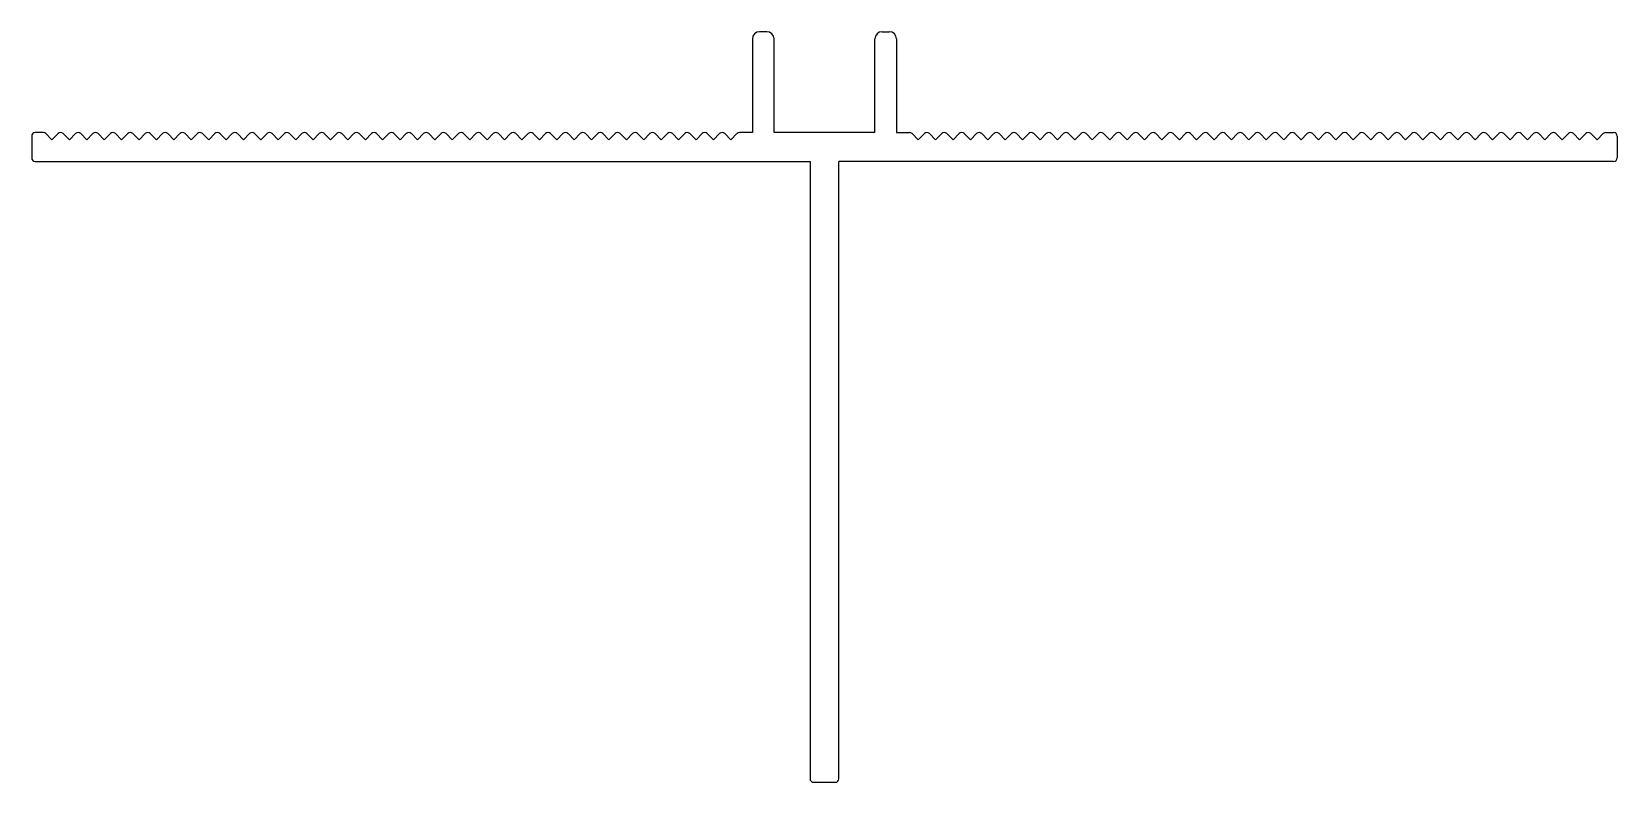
# Model space of a CAD drawing. Extents: x 1809 to 1919, y 1365 to 1417.
import ezdxf

# ---------------------------------------------------------------- set-up
doc = ezdxf.new("R2010")
doc.units = 0
doc.layers.get('0').update_dxf_attribs({"linetype": 'CONTINUOUS'})

msp = doc.modelspace()

# ---------------------------------------------------------------- linework, layer by layer
for p, q in [((1859.24, 1416.13), (1859.24, 1409.63)), ((1860.24, 1416.63), (1859.74, 1416.63)), ((1860.74, 1409.63), (1860.74, 1416.13)), ((1867.74, 1409.63), (1867.74, 1416.13)), ((1868.24, 1416.63), (1868.74, 1416.63)), ((1869.24, 1416.13), (1869.24, 1409.63)), ((1809.24, 1409.38), (1809.24, 1407.88)), ((1810.05, 1409.63), (1809.49, 1409.63)), ((1810.65, 1409.13), (1810.22, 1409.56)), ((1811.08, 1409.56), (1810.65, 1409.13)), ((1811.86, 1409.13), (1811.43, 1409.56)), ((1812.28, 1409.56), (1811.86, 1409.13)), ((1813.07, 1409.13), (1812.64, 1409.56)), ((1813.49, 1409.56), (1813.07, 1409.13)), ((1814.27, 1409.13), (1813.85, 1409.56)), ((1814.7, 1409.56), (1814.27, 1409.13)), ((1815.48, 1409.13), (1815.05, 1409.56)), ((1815.91, 1409.56), (1815.48, 1409.13)), ((1816.69, 1409.13), (1816.26, 1409.56)), ((1817.11, 1409.56), (1816.69, 1409.13)), ((1817.9, 1409.13), (1817.47, 1409.56)), ((1818.32, 1409.56), (1817.9, 1409.13)), ((1819.1, 1409.13), (1818.68, 1409.56)), ((1819.53, 1409.56), (1819.1, 1409.13)), ((1820.31, 1409.13), (1819.88, 1409.56)), ((1820.74, 1409.56), (1820.31, 1409.13)), ((1821.52, 1409.13), (1821.09, 1409.56)), ((1821.94, 1409.56), (1821.52, 1409.13)), ((1822.73, 1409.13), (1822.3, 1409.56)), ((1823.15, 1409.56), (1822.73, 1409.13)), ((1823.93, 1409.13), (1823.51, 1409.56)), ((1824.36, 1409.56), (1823.93, 1409.13)), ((1825.14, 1409.13), (1824.71, 1409.56)), ((1825.57, 1409.56), (1825.14, 1409.13)), ((1826.35, 1409.13), (1825.92, 1409.56)), ((1826.77, 1409.56), (1826.35, 1409.13)), ((1827.56, 1409.13), (1827.13, 1409.56)), ((1827.98, 1409.56), (1827.56, 1409.13)), ((1828.76, 1409.13), (1828.34, 1409.56)), ((1829.19, 1409.56), (1828.76, 1409.13)), ((1829.97, 1409.13), (1829.54, 1409.56)), ((1830.4, 1409.56), (1829.97, 1409.13)), ((1831.18, 1409.13), (1830.75, 1409.56)), ((1831.6, 1409.56), (1831.18, 1409.13)), ((1832.39, 1409.13), (1831.96, 1409.56)), ((1832.81, 1409.56), (1832.39, 1409.13)), ((1833.59, 1409.13), (1833.17, 1409.56)), ((1834.02, 1409.56), (1833.59, 1409.13)), ((1834.8, 1409.13), (1834.37, 1409.56)), ((1835.23, 1409.56), (1834.8, 1409.13)), ((1836.01, 1409.13), (1835.58, 1409.56)), ((1836.43, 1409.56), (1836.01, 1409.13)), ((1837.22, 1409.13), (1836.79, 1409.56)), ((1837.64, 1409.56), (1837.22, 1409.13)), ((1838.42, 1409.13), (1838, 1409.56)), ((1838.85, 1409.56), (1838.42, 1409.13)), ((1839.63, 1409.13), (1839.2, 1409.56)), ((1840.06, 1409.56), (1839.63, 1409.13)), ((1840.84, 1409.13), (1840.41, 1409.56)), ((1841.26, 1409.56), (1840.84, 1409.13)), ((1842.05, 1409.13), (1841.62, 1409.56)), ((1842.47, 1409.56), (1842.05, 1409.13)), ((1843.25, 1409.13), (1842.83, 1409.56)), ((1843.68, 1409.56), (1843.25, 1409.13)), ((1844.46, 1409.13), (1844.03, 1409.56)), ((1844.89, 1409.56), (1844.46, 1409.13)), ((1845.67, 1409.13), (1845.24, 1409.56)), ((1846.09, 1409.56), (1845.67, 1409.13)), ((1846.88, 1409.13), (1846.45, 1409.56)), ((1847.3, 1409.56), (1846.88, 1409.13)), ((1848.08, 1409.13), (1847.66, 1409.56)), ((1848.51, 1409.56), (1848.08, 1409.13)), ((1849.29, 1409.13), (1848.86, 1409.56)), ((1849.72, 1409.56), (1849.29, 1409.13)), ((1850.5, 1409.13), (1850.07, 1409.56)), ((1850.92, 1409.56), (1850.5, 1409.13)), ((1851.71, 1409.13), (1851.28, 1409.56)), ((1852.13, 1409.56), (1851.71, 1409.13)), ((1852.91, 1409.13), (1852.49, 1409.56)), ((1853.34, 1409.56), (1852.91, 1409.13)), ((1854.12, 1409.13), (1853.69, 1409.56)), ((1854.55, 1409.56), (1854.12, 1409.13)), ((1855.33, 1409.13), (1854.9, 1409.56)), ((1855.75, 1409.56), (1855.33, 1409.13)), ((1856.54, 1409.13), (1856.11, 1409.56)), ((1856.96, 1409.56), (1856.54, 1409.13)), ((1857.74, 1409.13), (1857.32, 1409.56)), ((1858.17, 1409.56), (1857.74, 1409.13)), ((1859.24, 1409.63), (1858.35, 1409.63)), ((1867.74, 1409.63), (1860.74, 1409.63)), ((1869.24, 1409.63), (1870.14, 1409.63)), ((1870.32, 1409.56), (1870.74, 1409.13)), ((1870.74, 1409.13), (1871.17, 1409.56)), ((1871.52, 1409.56), (1871.95, 1409.13)), ((1871.95, 1409.13), (1872.38, 1409.56)), ((1872.73, 1409.56), (1873.16, 1409.13)), ((1873.16, 1409.13), (1873.59, 1409.56)), ((1873.94, 1409.56), (1874.37, 1409.13)), ((1874.37, 1409.13), (1874.79, 1409.56)), ((1875.15, 1409.56), (1875.57, 1409.13)), ((1875.57, 1409.13), (1876, 1409.56)), ((1876.35, 1409.56), (1876.78, 1409.13)), ((1876.78, 1409.13), (1877.21, 1409.56)), ((1877.56, 1409.56), (1877.99, 1409.13)), ((1877.99, 1409.13), (1878.42, 1409.56)), ((1878.77, 1409.56), (1879.2, 1409.13)), ((1879.2, 1409.13), (1879.62, 1409.56)), ((1879.98, 1409.56), (1880.4, 1409.13)), ((1880.4, 1409.13), (1880.83, 1409.56)), ((1881.18, 1409.56), (1881.61, 1409.13)), ((1881.61, 1409.13), (1882.04, 1409.56)), ((1882.39, 1409.56), (1882.82, 1409.13)), ((1882.82, 1409.13), (1883.25, 1409.56)), ((1883.6, 1409.56), (1884.03, 1409.13)), ((1884.03, 1409.13), (1884.45, 1409.56)), ((1884.81, 1409.56), (1885.23, 1409.13)), ((1885.23, 1409.13), (1885.66, 1409.56)), ((1886.01, 1409.56), (1886.44, 1409.13)), ((1886.44, 1409.13), (1886.87, 1409.56)), ((1887.22, 1409.56), (1887.65, 1409.13)), ((1887.65, 1409.13), (1888.08, 1409.56)), ((1888.43, 1409.56), (1888.86, 1409.13)), ((1888.86, 1409.13), (1889.28, 1409.56)), ((1889.64, 1409.56), (1890.06, 1409.13)), ((1890.06, 1409.13), (1890.49, 1409.56)), ((1890.84, 1409.56), (1891.27, 1409.13)), ((1891.27, 1409.13), (1891.7, 1409.56)), ((1892.05, 1409.56), (1892.48, 1409.13)), ((1892.48, 1409.13), (1892.9, 1409.56)), ((1893.26, 1409.56), (1893.69, 1409.13)), ((1893.69, 1409.13), (1894.11, 1409.56)), ((1894.47, 1409.56), (1894.89, 1409.13)), ((1894.89, 1409.13), (1895.32, 1409.56)), ((1895.67, 1409.56), (1896.1, 1409.13)), ((1896.1, 1409.13), (1896.53, 1409.56)), ((1896.88, 1409.56), (1897.31, 1409.13)), ((1897.31, 1409.13), (1897.73, 1409.56)), ((1898.09, 1409.56), (1898.52, 1409.13)), ((1898.52, 1409.13), (1898.94, 1409.56)), ((1899.3, 1409.56), (1899.72, 1409.13)), ((1899.72, 1409.13), (1900.15, 1409.56)), ((1900.5, 1409.56), (1900.93, 1409.13)), ((1900.93, 1409.13), (1901.36, 1409.56)), ((1901.71, 1409.56), (1902.14, 1409.13)), ((1902.14, 1409.13), (1902.56, 1409.56)), ((1902.92, 1409.56), (1903.35, 1409.13)), ((1903.35, 1409.13), (1903.77, 1409.56)), ((1904.13, 1409.56), (1904.55, 1409.13)), ((1904.55, 1409.13), (1904.98, 1409.56)), ((1905.33, 1409.56), (1905.76, 1409.13)), ((1905.76, 1409.13), (1906.19, 1409.56)), ((1906.54, 1409.56), (1906.97, 1409.13)), ((1906.97, 1409.13), (1907.39, 1409.56)), ((1907.75, 1409.56), (1908.18, 1409.13)), ((1908.18, 1409.13), (1908.6, 1409.56)), ((1908.96, 1409.56), (1909.38, 1409.13)), ((1909.38, 1409.13), (1909.81, 1409.56)), ((1910.16, 1409.56), (1910.59, 1409.13)), ((1910.59, 1409.13), (1911.02, 1409.56)), ((1911.37, 1409.56), (1911.8, 1409.13)), ((1911.8, 1409.13), (1912.22, 1409.56)), ((1912.58, 1409.56), (1913.01, 1409.13)), ((1913.01, 1409.13), (1913.43, 1409.56)), ((1913.79, 1409.56), (1914.21, 1409.13)), ((1914.21, 1409.13), (1914.64, 1409.56)), ((1914.99, 1409.56), (1915.42, 1409.13)), ((1915.42, 1409.13), (1915.85, 1409.56)), ((1916.2, 1409.56), (1916.63, 1409.13)), ((1916.63, 1409.13), (1917.05, 1409.56)), ((1917.41, 1409.56), (1917.84, 1409.13)), ((1917.84, 1409.13), (1918.26, 1409.56)), ((1918.44, 1409.63), (1918.99, 1409.63)), ((1919.24, 1409.38), (1919.24, 1407.88)), ((1809.49, 1407.63), (1863.24, 1407.63)), ((1863.24, 1407.63), (1863.24, 1364.8)), ((1918.99, 1407.63), (1865.24, 1407.63)), ((1865.24, 1364.8), (1865.24, 1407.63)), ((1863.49, 1364.55), (1864.99, 1364.55))]:
    msp.add_line(p, q)
for centre, radius, start, end in [((1859.74, 1416.13), 0.5, 90, 180), ((1860.24, 1416.13), 0.5, 0, 90), ((1868.24, 1416.13), 0.5, 90, 180), ((1868.74, 1416.13), 0.5, 0, 90), ((1809.49, 1409.38), 0.25, 90, 180), ((1810.05, 1409.38), 0.25, 45.0083, 90), ((1811.25, 1409.38), 0.25, 45.016, 134.984), ((1812.46, 1409.38), 0.25, 45.016, 134.984), ((1813.67, 1409.38), 0.25, 45.016, 134.984), ((1814.88, 1409.38), 0.25, 45.016, 134.992), ((1816.08, 1409.38), 0.25, 45.016, 134.984), ((1817.29, 1409.38), 0.25, 45.016, 134.984), ((1818.5, 1409.38), 0.25, 45.016, 134.984), ((1819.71, 1409.38), 0.25, 45.016, 134.984), ((1820.91, 1409.38), 0.25, 45.016, 134.992), ((1822.12, 1409.38), 0.25, 45.016, 134.984), ((1823.33, 1409.38), 0.25, 45.016, 134.984), ((1824.54, 1409.38), 0.25, 45.016, 134.984), ((1825.74, 1409.38), 0.25, 45.016, 134.984), ((1826.95, 1409.38), 0.25, 45.024, 134.976), ((1828.16, 1409.38), 0.25, 45.016, 134.984), ((1829.37, 1409.38), 0.25, 45.016, 134.984), ((1830.57, 1409.38), 0.25, 45.016, 134.984), ((1831.78, 1409.38), 0.25, 45.016, 134.984), ((1832.99, 1409.38), 0.25, 45.008, 134.984), ((1834.2, 1409.38), 0.25, 45.016, 134.976), ((1835.4, 1409.38), 0.25, 45.016, 134.984), ((1836.61, 1409.38), 0.25, 45.016, 134.984), ((1837.82, 1409.38), 0.25, 45.016, 134.984), ((1839.03, 1409.38), 0.25, 45.008, 134.984), ((1840.23, 1409.38), 0.25, 45.016, 134.984), ((1841.44, 1409.38), 0.25, 45.016, 134.984), ((1842.65, 1409.38), 0.25, 45.016, 134.984), ((1843.86, 1409.38), 0.25, 45.016, 134.984), ((1845.06, 1409.38), 0.25, 45.016, 134.984), ((1846.27, 1409.38), 0.25, 45.024, 134.984), ((1847.48, 1409.38), 0.25, 45.016, 134.984), ((1848.69, 1409.38), 0.25, 45.016, 134.984), ((1849.89, 1409.38), 0.25, 45.016, 134.984), ((1851.1, 1409.38), 0.25, 45.016, 134.984), ((1852.31, 1409.38), 0.25, 45.016, 134.984), ((1853.52, 1409.38), 0.25, 45.016, 134.976), ((1854.72, 1409.38), 0.25, 45.016, 134.984), ((1855.93, 1409.38), 0.25, 45.016, 134.984), ((1857.14, 1409.38), 0.25, 45.016, 134.984), ((1858.35, 1409.38), 0.25, 90, 134.9917), ((1870.14, 1409.38), 0.25, 45.0083, 90), ((1871.35, 1409.38), 0.25, 45.016, 134.984), ((1872.55, 1409.38), 0.25, 45.016, 134.984), ((1873.76, 1409.38), 0.25, 45.016, 134.984), ((1874.97, 1409.38), 0.25, 45.024, 134.984), ((1876.18, 1409.38), 0.25, 45.016, 134.984), ((1877.38, 1409.38), 0.25, 45.016, 134.984), ((1878.59, 1409.38), 0.25, 45.016, 134.984), ((1879.8, 1409.38), 0.25, 45.016, 134.984), ((1881.01, 1409.38), 0.25, 45.016, 134.984), ((1882.21, 1409.38), 0.25, 45.016, 134.976), ((1883.42, 1409.38), 0.25, 45.016, 134.984), ((1884.63, 1409.38), 0.25, 45.016, 134.984), ((1885.84, 1409.38), 0.25, 45.016, 134.984), ((1887.04, 1409.38), 0.25, 45.016, 134.984), ((1888.25, 1409.38), 0.25, 45.016, 134.984), ((1889.46, 1409.38), 0.25, 45.016, 134.992), ((1890.67, 1409.38), 0.25, 45.016, 134.984), ((1891.87, 1409.38), 0.25, 45.016, 134.984), ((1893.08, 1409.38), 0.25, 45.016, 134.984), ((1894.29, 1409.38), 0.25, 45.024, 134.984), ((1895.5, 1409.38), 0.25, 45.016, 134.992), ((1896.7, 1409.38), 0.25, 45.016, 134.984), ((1897.91, 1409.38), 0.25, 45.016, 134.984), ((1899.12, 1409.38), 0.25, 45.016, 134.984), ((1900.33, 1409.38), 0.25, 45.016, 134.984), ((1901.53, 1409.38), 0.25, 45.024, 134.976), ((1902.74, 1409.38), 0.25, 45.016, 134.984), ((1903.95, 1409.38), 0.25, 45.016, 134.984), ((1905.16, 1409.38), 0.25, 45.016, 134.984), ((1906.36, 1409.38), 0.25, 45.016, 134.984), ((1907.57, 1409.38), 0.25, 45.008, 134.984), ((1908.78, 1409.38), 0.25, 45.016, 134.984), ((1909.99, 1409.38), 0.25, 45.016, 134.984), ((1911.19, 1409.38), 0.25, 45.016, 134.984), ((1912.4, 1409.38), 0.25, 45.016, 134.984), ((1913.61, 1409.38), 0.25, 45.008, 134.984), ((1914.82, 1409.38), 0.25, 45.016, 134.984), ((1916.02, 1409.38), 0.25, 45.016, 134.984), ((1917.23, 1409.38), 0.25, 45.016, 134.984), ((1918.44, 1409.38), 0.25, 90, 134.9917), ((1918.99, 1409.38), 0.25, 0, 90), ((1809.49, 1407.88), 0.25, 180, 270), ((1918.99, 1407.88), 0.25, 270, 0), ((1863.49, 1364.8), 0.25, 180, 270), ((1864.99, 1364.8), 0.25, 270, 359.9998)]:
    msp.add_arc(centre, radius, start, end)

doc.saveas('drawing.dxf')
